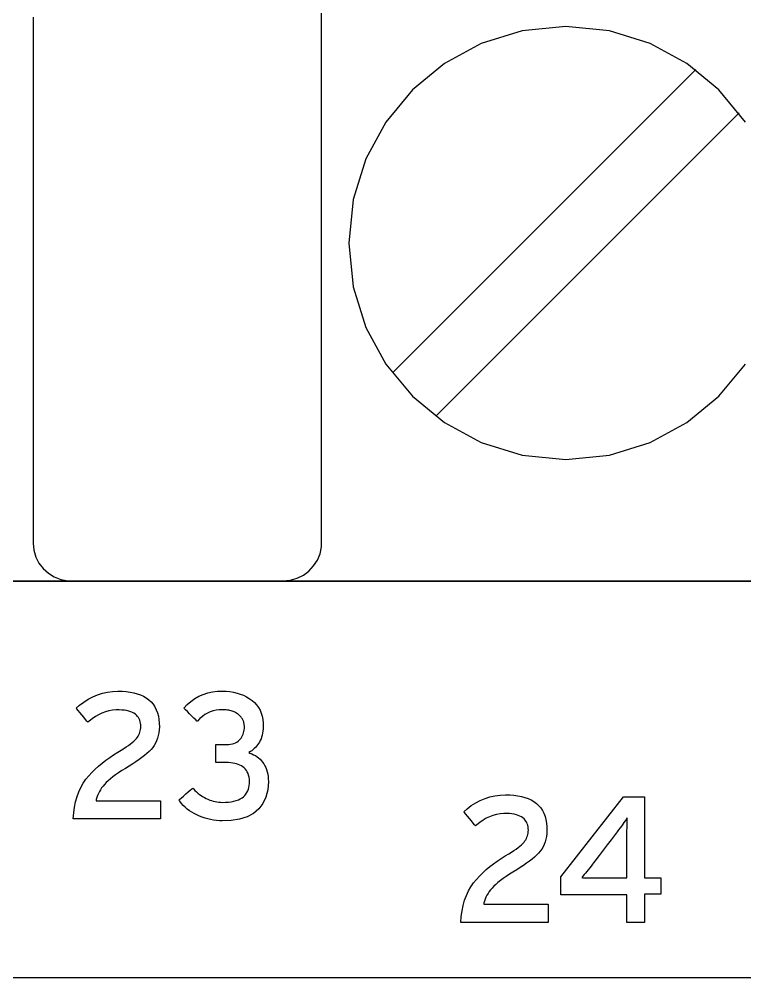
# Model space of a CAD drawing. Extents: x 1 to 47.7, y 0.2 to 35.
# Drawn here: x 34.049 to 34.609, y 8.915 to 9.655 of the extents above; entities that cross this region are included whole.
import ezdxf

# ---------------------------------------------------------------- set-up
doc = ezdxf.new("R2010")
doc.units = 0
doc.header["$MEASUREMENT"] = 0
for name, color, linetype in [('7_1__EMPTY_IO_BOARD_POSITI', 7, 'CONTINUOUS'), ('7_2___8__INDEPENDENT_INPUT', 7, 'CONTINUOUS'), ('7_3___8__OPTOISO_INDEPENDE', 7, 'CONTINUOUS'), ('7_4___24__OPTOISO_INDEPEND', 7, 'CONTINUOUS'), ('7_5___8__INDEPENDENT_INPUT', 7, 'CONTINUOUS'), ('7_6____8__INDEPENDENT_INPU', 7, 'CONTINUOUS'), ('7_7____8__OPTOISO_INDEPEND', 7, 'CONTINUOUS'), ('7_8____8__OPTOISO_INDEPEND', 7, 'CONTINUOUS'), ('8_0_____DWG', 7, 'CONTINUOUS')]:
    doc.layers.add(name, color=color, linetype=linetype)

msp = doc.modelspace()

# ---------------------------------------------------------------- linework, layer by layer
at = {"layer": '7_1__EMPTY_IO_BOARD_POSITI'}
msp.add_lwpolyline([(34.71743, 9.22102), (34.31052, 9.22102), (34.11066, 9.22102), (33.91481, 9.22102), (33.72421, 9.22102), (33.54009, 9.22102), (33.45083, 9.22102), (33.36365, 9.22102)], dxfattribs=at)
at = {"layer": '7_2___8__INDEPENDENT_INPUT'}
for points in [[(34.05968, 9.65668), (34.05968, 9.62695), (34.05968, 9.57518), (34.05968, 9.50938), (34.05968, 9.43756), (34.05968, 9.36775), (34.05968, 9.30796), (34.05968, 9.26621), (34.05968, 9.25051), (34.06022, 9.24495), (34.06177, 9.23974), (34.06425, 9.23499), (34.06753, 9.23078), (34.07153, 9.22722), (34.07614, 9.22441), (34.08126, 9.22243), (34.08679, 9.2214), (34.0913, 9.22127), (34.1031, 9.22127), (34.12366, 9.22127), (34.14978, 9.22127), (34.17828, 9.22127), (34.20599, 9.22127), (34.22973, 9.22127), (34.2463, 9.22127), (34.25253, 9.22127), (34.25823, 9.22179), (34.26357, 9.22331), (34.26845, 9.22571), (34.27276, 9.22891), (34.27641, 9.23281), (34.2793, 9.2373), (34.28133, 9.24229), (34.28239, 9.24769), (34.28252, 9.2546), (34.28252, 9.28433), (34.28252, 9.3361), (34.28252, 9.4019), (34.28252, 9.47372), (34.28252, 9.54353), (34.28252, 9.60332), (34.28252, 9.64507), (34.28252, 9.66077)], [(34.60976, 9.57563), (34.58933, 9.60042), (34.56457, 9.62088), (34.53616, 9.63634), (34.50477, 9.64611), (34.47107, 9.64952), (34.43732, 9.64611), (34.40588, 9.63634), (34.37744, 9.62088), (34.35267, 9.60042), (34.33223, 9.57563), (34.31679, 9.54718), (34.30704, 9.51577), (34.30364, 9.48206), (34.30704, 9.44838), (34.31679, 9.41701), (34.33223, 9.38863), (34.35267, 9.36391), (34.37744, 9.34351), (34.40588, 9.32811), (34.43732, 9.31838), (34.47107, 9.31499), (34.50477, 9.31838), (34.53616, 9.32811), (34.56457, 9.34351), (34.58933, 9.36391), (34.60976, 9.38863)], [(34.33722, 9.38183), (34.57149, 9.6161)], [(34.37065, 9.34841), (34.60491, 9.58268)], [(33.27314, 9.22109), (33.39452, 9.22109), (33.52036, 9.22109), (33.6502, 9.22109), (33.78361, 9.22109), (33.92013, 9.22109), (34.05933, 9.22109), (34.20075, 9.22109), (34.4885, 9.22109), (34.7798, 9.22109)]]:
    msp.add_lwpolyline(points, dxfattribs=at)
at = {"layer": '7_3___8__OPTOISO_INDEPENDE'}
for points in [[(34.05968, 9.65668), (34.05968, 9.62695), (34.05968, 9.57518), (34.05968, 9.50938), (34.05968, 9.43756), (34.05968, 9.36775), (34.05968, 9.30796), (34.05968, 9.26621), (34.05968, 9.25051), (34.06022, 9.24495), (34.06177, 9.23974), (34.06425, 9.23499), (34.06753, 9.23078), (34.07153, 9.22722), (34.07614, 9.22441), (34.08126, 9.22243), (34.08679, 9.2214), (34.0913, 9.22127), (34.1031, 9.22127), (34.12366, 9.22127), (34.14978, 9.22127), (34.17828, 9.22127), (34.20599, 9.22127), (34.22973, 9.22127), (34.2463, 9.22127), (34.25253, 9.22127), (34.25823, 9.22179), (34.26357, 9.22331), (34.26845, 9.22571), (34.27276, 9.22891), (34.27641, 9.23281), (34.2793, 9.2373), (34.28133, 9.24229), (34.28239, 9.24769), (34.28252, 9.2546), (34.28252, 9.28433), (34.28252, 9.3361), (34.28252, 9.4019), (34.28252, 9.47372), (34.28252, 9.54353), (34.28252, 9.60332), (34.28252, 9.64507), (34.28252, 9.66077)], [(34.60976, 9.57563), (34.58933, 9.60042), (34.56457, 9.62088), (34.53616, 9.63634), (34.50477, 9.64611), (34.47107, 9.64952), (34.43732, 9.64611), (34.40588, 9.63634), (34.37744, 9.62088), (34.35267, 9.60042), (34.33223, 9.57563), (34.31679, 9.54718), (34.30704, 9.51577), (34.30364, 9.48206), (34.30704, 9.44838), (34.31679, 9.41701), (34.33223, 9.38863), (34.35267, 9.36391), (34.37744, 9.34351), (34.40588, 9.32811), (34.43732, 9.31838), (34.47107, 9.31499), (34.50477, 9.31838), (34.53616, 9.32811), (34.56457, 9.34351), (34.58933, 9.36391), (34.60976, 9.38863)], [(34.33722, 9.38183), (34.57149, 9.6161)], [(34.37065, 9.34841), (34.60491, 9.58268)], [(33.27314, 9.22109), (33.39452, 9.22109), (33.52036, 9.22109), (33.6502, 9.22109), (33.78361, 9.22109), (33.92013, 9.22109), (34.05933, 9.22109), (34.20075, 9.22109), (34.4885, 9.22109), (34.7798, 9.22109)]]:
    msp.add_lwpolyline(points, dxfattribs=at)
at = {"layer": '7_4___24__OPTOISO_INDEPEND'}
for points in [[(34.05968, 9.65668), (34.05968, 9.62695), (34.05968, 9.57518), (34.05968, 9.50938), (34.05968, 9.43756), (34.05968, 9.36775), (34.05968, 9.30796), (34.05968, 9.26621), (34.05968, 9.25051), (34.06022, 9.24495), (34.06177, 9.23974), (34.06425, 9.23499), (34.06753, 9.23078), (34.07153, 9.22722), (34.07614, 9.22441), (34.08126, 9.22243), (34.08679, 9.2214), (34.0913, 9.22127), (34.1031, 9.22127), (34.12366, 9.22127), (34.14978, 9.22127), (34.17828, 9.22127), (34.20599, 9.22127), (34.22973, 9.22127), (34.2463, 9.22127), (34.25253, 9.22127), (34.25823, 9.22179), (34.26357, 9.22331), (34.26845, 9.22571), (34.27276, 9.22891), (34.27641, 9.23281), (34.2793, 9.2373), (34.28133, 9.24229), (34.28239, 9.24769), (34.28252, 9.2546), (34.28252, 9.28433), (34.28252, 9.3361), (34.28252, 9.4019), (34.28252, 9.47372), (34.28252, 9.54353), (34.28252, 9.60332), (34.28252, 9.64507), (34.28252, 9.66077)], [(34.60976, 9.57563), (34.58933, 9.60042), (34.56457, 9.62088), (34.53616, 9.63634), (34.50477, 9.64611), (34.47107, 9.64952), (34.43732, 9.64611), (34.40588, 9.63634), (34.37744, 9.62088), (34.35267, 9.60042), (34.33223, 9.57563), (34.31679, 9.54718), (34.30704, 9.51577), (34.30364, 9.48206), (34.30704, 9.44838), (34.31679, 9.41701), (34.33223, 9.38863), (34.35267, 9.36391), (34.37744, 9.34351), (34.40588, 9.32811), (34.43732, 9.31838), (34.47107, 9.31499), (34.50477, 9.31838), (34.53616, 9.32811), (34.56457, 9.34351), (34.58933, 9.36391), (34.60976, 9.38863)], [(34.33722, 9.38183), (34.57149, 9.6161)], [(34.37065, 9.34841), (34.60491, 9.58268)], [(33.27314, 9.22109), (33.39452, 9.22109), (33.52036, 9.22109), (33.6502, 9.22109), (33.78361, 9.22109), (33.92013, 9.22109), (34.05933, 9.22109), (34.20075, 9.22109), (34.4885, 9.22109), (34.7798, 9.22109)]]:
    msp.add_lwpolyline(points, dxfattribs=at)
at = {"layer": '7_5___8__INDEPENDENT_INPUT'}
for points in [[(34.05968, 9.65668), (34.05968, 9.62695), (34.05968, 9.57518), (34.05968, 9.50938), (34.05968, 9.43756), (34.05968, 9.36775), (34.05968, 9.30796), (34.05968, 9.26621), (34.05968, 9.25051), (34.06022, 9.24495), (34.06177, 9.23974), (34.06425, 9.23499), (34.06753, 9.23078), (34.07153, 9.22722), (34.07614, 9.22441), (34.08126, 9.22243), (34.08679, 9.2214), (34.0913, 9.22127), (34.1031, 9.22127), (34.12366, 9.22127), (34.14978, 9.22127), (34.17828, 9.22127), (34.20599, 9.22127), (34.22973, 9.22127), (34.2463, 9.22127), (34.25253, 9.22127), (34.25823, 9.22179), (34.26357, 9.22331), (34.26845, 9.22571), (34.27276, 9.22891), (34.27641, 9.23281), (34.2793, 9.2373), (34.28133, 9.24229), (34.28239, 9.24769), (34.28252, 9.2546), (34.28252, 9.28433), (34.28252, 9.3361), (34.28252, 9.4019), (34.28252, 9.47372), (34.28252, 9.54353), (34.28252, 9.60332), (34.28252, 9.64507), (34.28252, 9.66077)], [(34.60976, 9.57563), (34.58933, 9.60042), (34.56457, 9.62088), (34.53616, 9.63634), (34.50477, 9.64611), (34.47107, 9.64952), (34.43732, 9.64611), (34.40588, 9.63634), (34.37744, 9.62088), (34.35267, 9.60042), (34.33223, 9.57563), (34.31679, 9.54718), (34.30704, 9.51577), (34.30364, 9.48206), (34.30704, 9.44838), (34.31679, 9.41701), (34.33223, 9.38863), (34.35267, 9.36391), (34.37744, 9.34351), (34.40588, 9.32811), (34.43732, 9.31838), (34.47107, 9.31499), (34.50477, 9.31838), (34.53616, 9.32811), (34.56457, 9.34351), (34.58933, 9.36391), (34.60976, 9.38863)], [(34.33722, 9.38183), (34.57149, 9.6161)], [(34.37065, 9.34841), (34.60491, 9.58268)], [(33.27314, 9.22109), (33.39452, 9.22109), (33.52036, 9.22109), (33.6502, 9.22109), (33.78361, 9.22109), (33.92013, 9.22109), (34.05933, 9.22109), (34.20075, 9.22109), (34.4885, 9.22109), (34.7798, 9.22109)]]:
    msp.add_lwpolyline(points, dxfattribs=at)
at = {"layer": '7_6____8__INDEPENDENT_INPU'}
for points in [[(34.05968, 9.65668), (34.05968, 9.62695), (34.05968, 9.57518), (34.05968, 9.50938), (34.05968, 9.43756), (34.05968, 9.36775), (34.05968, 9.30796), (34.05968, 9.26621), (34.05968, 9.25051), (34.06022, 9.24495), (34.06177, 9.23974), (34.06425, 9.23499), (34.06753, 9.23078), (34.07153, 9.22722), (34.07614, 9.22441), (34.08126, 9.22243), (34.08679, 9.2214), (34.0913, 9.22127), (34.1031, 9.22127), (34.12366, 9.22127), (34.14978, 9.22127), (34.17828, 9.22127), (34.20599, 9.22127), (34.22973, 9.22127), (34.2463, 9.22127), (34.25253, 9.22127), (34.25823, 9.22179), (34.26357, 9.22331), (34.26845, 9.22571), (34.27276, 9.22891), (34.27641, 9.23281), (34.2793, 9.2373), (34.28133, 9.24229), (34.28239, 9.24769), (34.28252, 9.2546), (34.28252, 9.28433), (34.28252, 9.3361), (34.28252, 9.4019), (34.28252, 9.47372), (34.28252, 9.54353), (34.28252, 9.60332), (34.28252, 9.64507), (34.28252, 9.66077)], [(34.60976, 9.57563), (34.58933, 9.60042), (34.56457, 9.62088), (34.53616, 9.63634), (34.50477, 9.64611), (34.47107, 9.64952), (34.43732, 9.64611), (34.40588, 9.63634), (34.37744, 9.62088), (34.35267, 9.60042), (34.33223, 9.57563), (34.31679, 9.54718), (34.30704, 9.51577), (34.30364, 9.48206), (34.30704, 9.44838), (34.31679, 9.41701), (34.33223, 9.38863), (34.35267, 9.36391), (34.37744, 9.34351), (34.40588, 9.32811), (34.43732, 9.31838), (34.47107, 9.31499), (34.50477, 9.31838), (34.53616, 9.32811), (34.56457, 9.34351), (34.58933, 9.36391), (34.60976, 9.38863)], [(34.33722, 9.38183), (34.57149, 9.6161)], [(34.37065, 9.34841), (34.60491, 9.58268)], [(33.27314, 9.22109), (33.39452, 9.22109), (33.52036, 9.22109), (33.6502, 9.22109), (33.78361, 9.22109), (33.92013, 9.22109), (34.05933, 9.22109), (34.20075, 9.22109), (34.4885, 9.22109), (34.7798, 9.22109)]]:
    msp.add_lwpolyline(points, dxfattribs=at)
at = {"layer": '7_7____8__OPTOISO_INDEPEND'}
for points in [[(34.05968, 9.65668), (34.05968, 9.62695), (34.05968, 9.57518), (34.05968, 9.50938), (34.05968, 9.43756), (34.05968, 9.36775), (34.05968, 9.30796), (34.05968, 9.26621), (34.05968, 9.25051), (34.06022, 9.24495), (34.06177, 9.23974), (34.06425, 9.23499), (34.06753, 9.23078), (34.07153, 9.22722), (34.07614, 9.22441), (34.08126, 9.22243), (34.08679, 9.2214), (34.0913, 9.22127), (34.1031, 9.22127), (34.12366, 9.22127), (34.14978, 9.22127), (34.17828, 9.22127), (34.20599, 9.22127), (34.22973, 9.22127), (34.2463, 9.22127), (34.25253, 9.22127), (34.25823, 9.22179), (34.26357, 9.22331), (34.26845, 9.22571), (34.27276, 9.22891), (34.27641, 9.23281), (34.2793, 9.2373), (34.28133, 9.24229), (34.28239, 9.24769), (34.28252, 9.2546), (34.28252, 9.28433), (34.28252, 9.3361), (34.28252, 9.4019), (34.28252, 9.47372), (34.28252, 9.54353), (34.28252, 9.60332), (34.28252, 9.64507), (34.28252, 9.66077)], [(34.60976, 9.57563), (34.58933, 9.60042), (34.56457, 9.62088), (34.53616, 9.63634), (34.50477, 9.64611), (34.47107, 9.64952), (34.43732, 9.64611), (34.40588, 9.63634), (34.37744, 9.62088), (34.35267, 9.60042), (34.33223, 9.57563), (34.31679, 9.54718), (34.30704, 9.51577), (34.30364, 9.48206), (34.30704, 9.44838), (34.31679, 9.41701), (34.33223, 9.38863), (34.35267, 9.36391), (34.37744, 9.34351), (34.40588, 9.32811), (34.43732, 9.31838), (34.47107, 9.31499), (34.50477, 9.31838), (34.53616, 9.32811), (34.56457, 9.34351), (34.58933, 9.36391), (34.60976, 9.38863)], [(34.33722, 9.38183), (34.57149, 9.6161)], [(34.37065, 9.34841), (34.60491, 9.58268)], [(33.27314, 9.22109), (33.39452, 9.22109), (33.52036, 9.22109), (33.6502, 9.22109), (33.78361, 9.22109), (33.92013, 9.22109), (34.05933, 9.22109), (34.20075, 9.22109), (34.4885, 9.22109), (34.7798, 9.22109)]]:
    msp.add_lwpolyline(points, dxfattribs=at)
at = {"layer": '7_8____8__OPTOISO_INDEPEND'}
for points in [[(34.05968, 9.65668), (34.05968, 9.62695), (34.05968, 9.57518), (34.05968, 9.50938), (34.05968, 9.43756), (34.05968, 9.36775), (34.05968, 9.30796), (34.05968, 9.26621), (34.05968, 9.25051), (34.06022, 9.24495), (34.06177, 9.23974), (34.06425, 9.23499), (34.06753, 9.23078), (34.07153, 9.22722), (34.07614, 9.22441), (34.08126, 9.22243), (34.08679, 9.2214), (34.0913, 9.22127), (34.1031, 9.22127), (34.12366, 9.22127), (34.14978, 9.22127), (34.17828, 9.22127), (34.20599, 9.22127), (34.22973, 9.22127), (34.2463, 9.22127), (34.25253, 9.22127), (34.25823, 9.22179), (34.26357, 9.22331), (34.26845, 9.22571), (34.27276, 9.22891), (34.27641, 9.23281), (34.2793, 9.2373), (34.28133, 9.24229), (34.28239, 9.24769), (34.28252, 9.2546), (34.28252, 9.28433), (34.28252, 9.3361), (34.28252, 9.4019), (34.28252, 9.47372), (34.28252, 9.54353), (34.28252, 9.60332), (34.28252, 9.64507), (34.28252, 9.66077)], [(34.60976, 9.57563), (34.58933, 9.60042), (34.56457, 9.62088), (34.53616, 9.63634), (34.50477, 9.64611), (34.47107, 9.64952), (34.43732, 9.64611), (34.40588, 9.63634), (34.37744, 9.62088), (34.35267, 9.60042), (34.33223, 9.57563), (34.31679, 9.54718), (34.30704, 9.51577), (34.30364, 9.48206), (34.30704, 9.44838), (34.31679, 9.41701), (34.33223, 9.38863), (34.35267, 9.36391), (34.37744, 9.34351), (34.40588, 9.32811), (34.43732, 9.31838), (34.47107, 9.31499), (34.50477, 9.31838), (34.53616, 9.32811), (34.56457, 9.34351), (34.58933, 9.36391), (34.60976, 9.38863)], [(34.33722, 9.38183), (34.57149, 9.6161)], [(34.37065, 9.34841), (34.60491, 9.58268)], [(33.27314, 9.22109), (33.39452, 9.22109), (33.52036, 9.22109), (33.6502, 9.22109), (33.78361, 9.22109), (33.92013, 9.22109), (34.05933, 9.22109), (34.20075, 9.22109), (34.4885, 9.22109), (34.7798, 9.22109)]]:
    msp.add_lwpolyline(points, dxfattribs=at)
at = {"layer": '8_0_____DWG'}
for points in [[(34.09067, 9.03747), (34.09108, 9.04213), (34.09172, 9.04655), (34.09259, 9.05074), (34.0937, 9.05468), (34.09504, 9.05839), (34.09662, 9.06186), (34.09843, 9.06509), (34.10048, 9.06809), (34.10277, 9.07084), (34.10521, 9.07343), (34.10774, 9.07593), (34.11038, 9.07834), (34.11312, 9.08065), (34.11597, 9.08287), (34.11891, 9.085), (34.12195, 9.08703), (34.1251, 9.08897), (34.12784, 9.09058), (34.12987, 9.09184), (34.13174, 9.09306), (34.13345, 9.09424), (34.13499, 9.09538), (34.13637, 9.09648), (34.13759, 9.09754), (34.13865, 9.09855), (34.13955, 9.09953), (34.14026, 9.10049), (34.14087, 9.10147), (34.1414, 9.10247), (34.14185, 9.10348), (34.14222, 9.10451), (34.14251, 9.10556), (34.14271, 9.10663), (34.14284, 9.10772), (34.14289, 9.10882), (34.14285, 9.11012), (34.1427, 9.11139), (34.14245, 9.11258), (34.14209, 9.11371), (34.14163, 9.11477), (34.14106, 9.11576), (34.14038, 9.11668), (34.1396, 9.11754), (34.13871, 9.11833), (34.13765, 9.11906), (34.13645, 9.11971), (34.13511, 9.12026), (34.13362, 9.12073), (34.132, 9.1211), (34.13023, 9.12138), (34.12833, 9.12158), (34.12628, 9.12168), (34.12387, 9.12167), (34.12103, 9.12141), (34.11825, 9.12091), (34.11555, 9.12017), (34.11292, 9.1192), (34.11037, 9.11798), (34.10788, 9.11653), (34.10547, 9.11484), (34.10312, 9.11292), (34.102, 9.11211), (34.10136, 9.11291), (34.10026, 9.11425), (34.09887, 9.11596), (34.09735, 9.11783), (34.09586, 9.11967), (34.09455, 9.12128), (34.09359, 9.12247), (34.09313, 9.12303), (34.09558, 9.12524), (34.09886, 9.12776), (34.10227, 9.12995), (34.1058, 9.13181), (34.10945, 9.13334), (34.11322, 9.13455), (34.11712, 9.13543), (34.12114, 9.13598), (34.12528, 9.13621), (34.1286, 9.13613), (34.13174, 9.13588), (34.13472, 9.13546), (34.13753, 9.13488), (34.14017, 9.13414), (34.14265, 9.13323), (34.14496, 9.13215), (34.1471, 9.13091), (34.14908, 9.12949), (34.15085, 9.12784), (34.15241, 9.12602), (34.15376, 9.12402), (34.15488, 9.12184), (34.15579, 9.11949), (34.15648, 9.11695), (34.15696, 9.11424), (34.15722, 9.11135), (34.15725, 9.10858), (34.15712, 9.10621), (34.15684, 9.10395), (34.15642, 9.1018), (34.15585, 9.09975), (34.15514, 9.09782), (34.15429, 9.09599), (34.1533, 9.09427), (34.15216, 9.09267), (34.15083, 9.09114), (34.14932, 9.0896), (34.14763, 9.08805), (34.14578, 9.08647), (34.14375, 9.08487), (34.14155, 9.08326), (34.13919, 9.08163), (34.13665, 9.07997), (34.13394, 9.0783), (34.13103, 9.07652), (34.12831, 9.07479), (34.12578, 9.07311), (34.12347, 9.07149), (34.12135, 9.06992), (34.11944, 9.0684), (34.11773, 9.06694), (34.11622, 9.06554), (34.11491, 9.06418), (34.11375, 9.06281), (34.11269, 9.06141), (34.11174, 9.05999), (34.1109, 9.05856), (34.11016, 9.0571), (34.10953, 9.05562), (34.109, 9.05412), (34.10858, 9.05259), (34.10857, 9.05157), (34.11146, 9.05157), (34.11705, 9.05157), (34.12447, 9.05157), (34.13281, 9.05157), (34.14121, 9.05157), (34.14877, 9.05157), (34.15461, 9.05157), (34.15785, 9.05157), (34.15822, 9.05141), (34.15822, 9.0504), (34.15822, 9.04868), (34.15822, 9.0465), (34.15822, 9.04412), (34.15822, 9.04177), (34.15822, 9.03972), (34.15822, 9.03821), (34.15822, 9.0375), (34.15672, 9.03747), (34.15103, 9.03747), (34.1422, 9.03747), (34.13145, 9.03747), (34.11997, 9.03747), (34.10895, 9.03747), (34.09959, 9.03747), (34.0931, 9.03747)], [(34.24147, 9.06632), (34.24091, 9.05989), (34.23948, 9.05421), (34.23718, 9.0493), (34.23401, 9.04516), (34.22996, 9.04178), (34.22504, 9.03916), (34.21925, 9.03731), (34.21259, 9.03623), (34.20585, 9.03592), (34.20357, 9.03603), (34.20131, 9.03624), (34.19908, 9.03655), (34.19687, 9.03696), (34.19469, 9.03747), (34.19253, 9.03808), (34.1904, 9.03879), (34.18829, 9.0396), (34.1862, 9.04052), (34.18419, 9.04155), (34.18228, 9.04266), (34.18048, 9.04385), (34.17877, 9.04513), (34.17717, 9.04649), (34.17567, 9.04793), (34.17427, 9.04946), (34.17298, 9.05107), (34.17236, 9.05209), (34.17303, 9.05268), (34.17427, 9.05376), (34.17588, 9.05516), (34.17767, 9.05673), (34.17947, 9.05829), (34.18108, 9.05969), (34.18231, 9.06077), (34.18299, 9.06136), (34.18366, 9.06072), (34.18474, 9.05954), (34.18586, 9.05843), (34.18701, 9.05739), (34.1882, 9.05642), (34.18943, 9.05552), (34.19069, 9.05469), (34.19199, 9.05393), (34.19332, 9.05325), (34.19471, 9.05264), (34.19611, 9.05209), (34.19751, 9.05162), (34.19892, 9.05122), (34.20033, 9.05089), (34.20174, 9.05063), (34.20316, 9.05044), (34.20458, 9.05033), (34.206, 9.05028), (34.20833, 9.05032), (34.21065, 9.05047), (34.21281, 9.05073), (34.2148, 9.05111), (34.21662, 9.05159), (34.21828, 9.05218), (34.21977, 9.05289), (34.22109, 9.05371), (34.22224, 9.05463), (34.22322, 9.05561), (34.22408, 9.05668), (34.22483, 9.05783), (34.22546, 9.05907), (34.22597, 9.0604), (34.22637, 9.06181), (34.22664, 9.06331), (34.2268, 9.0649), (34.22684, 9.06657), (34.22674, 9.06821), (34.22652, 9.06975), (34.22619, 9.07118), (34.22574, 9.07252), (34.22518, 9.07376), (34.22451, 9.0749), (34.22372, 9.07594), (34.22282, 9.07687), (34.22179, 9.0777), (34.22067, 9.07841), (34.21947, 9.07904), (34.2182, 9.07957), (34.21685, 9.08002), (34.21543, 9.08038), (34.21393, 9.08065), (34.21236, 9.08084), (34.21072, 9.08093), (34.20968, 9.08095), (34.20913, 9.08095), (34.20812, 9.08095), (34.2068, 9.08095), (34.20534, 9.08095), (34.20387, 9.08095), (34.20255, 9.08095), (34.20154, 9.08095), (34.20099, 9.08095), (34.20093, 9.08111), (34.20093, 9.08212), (34.20093, 9.08382), (34.20093, 9.08597), (34.20093, 9.08833), (34.20093, 9.09066), (34.20093, 9.09271), (34.20093, 9.09423), (34.20093, 9.095), (34.20109, 9.09504), (34.20178, 9.09504), (34.20288, 9.09504), (34.20423, 9.09504), (34.20569, 9.09504), (34.20711, 9.09504), (34.20834, 9.09504), (34.20922, 9.09504), (34.20962, 9.09504), (34.21089, 9.09508), (34.21229, 9.09522), (34.21361, 9.09546), (34.21484, 9.0958), (34.21598, 9.09625), (34.21704, 9.0968), (34.21801, 9.09745), (34.2189, 9.0982), (34.2197, 9.09906), (34.22038, 9.09995), (34.22099, 9.10087), (34.22151, 9.10185), (34.22195, 9.10286), (34.2223, 9.10392), (34.22258, 9.10502), (34.22277, 9.10616), (34.22288, 9.10735), (34.22291, 9.10847), (34.2229, 9.10896), (34.22288, 9.10944), (34.22283, 9.10994), (34.22277, 9.11044), (34.22269, 9.11095), (34.2226, 9.11147), (34.22249, 9.11199), (34.22236, 9.11252), (34.2222, 9.11306), (34.22197, 9.11359), (34.22171, 9.11411), (34.22143, 9.11461), (34.22111, 9.1151), (34.22077, 9.11558), (34.22039, 9.11605), (34.21999, 9.11651), (34.21956, 9.11695), (34.21911, 9.1174), (34.21861, 9.11786), (34.21809, 9.1183), (34.21753, 9.11872), (34.21694, 9.11911), (34.21631, 9.11949), (34.21565, 9.11984), (34.21496, 9.12017), (34.21423, 9.12049), (34.21345, 9.12077), (34.21262, 9.12101), (34.21174, 9.12122), (34.21081, 9.1214), (34.20984, 9.12155), (34.20882, 9.12167), (34.20776, 9.12176), (34.20665, 9.12181), (34.2055, 9.12184), (34.20342, 9.12176), (34.20106, 9.12146), (34.19877, 9.12093), (34.19657, 9.12018), (34.19445, 9.1192), (34.19242, 9.118), (34.19046, 9.11658), (34.18859, 9.11493), (34.1868, 9.11306), (34.18628, 9.11304), (34.18536, 9.11394), (34.18399, 9.11529), (34.18233, 9.11692), (34.18057, 9.11866), (34.17888, 9.12031), (34.17745, 9.12172), (34.17646, 9.12269), (34.17609, 9.12305), (34.17881, 9.12583), (34.18168, 9.12828), (34.18469, 9.1304), (34.18786, 9.13219), (34.19117, 9.13365), (34.19464, 9.13478), (34.19826, 9.13559), (34.20203, 9.13606), (34.20582, 9.13621), (34.20884, 9.1361), (34.21175, 9.13581), (34.21454, 9.13536), (34.21721, 9.13472), (34.21977, 9.13392), (34.2222, 9.13295), (34.22452, 9.1318), (34.22673, 9.13048), (34.22881, 9.12898), (34.23069, 9.12731), (34.23235, 9.1255), (34.23378, 9.12353), (34.23498, 9.12141), (34.23595, 9.11914), (34.23669, 9.11673), (34.23721, 9.11416), (34.2375, 9.11144), (34.23754, 9.10899), (34.23742, 9.10713), (34.23724, 9.10537), (34.23698, 9.1037), (34.23665, 9.10213), (34.23624, 9.10065), (34.23576, 9.09927), (34.23521, 9.09799), (34.23458, 9.09679), (34.23387, 9.09568), (34.2331, 9.09462), (34.23228, 9.09362), (34.23142, 9.09267), (34.23051, 9.09178), (34.22956, 9.09094), (34.22857, 9.09016), (34.22752, 9.08943), (34.22643, 9.08876), (34.22721, 9.08826), (34.22868, 9.08773), (34.23008, 9.0871), (34.23141, 9.08637), (34.23267, 9.08554), (34.23386, 9.08461), (34.23498, 9.08358), (34.23603, 9.08246), (34.23701, 9.08123), (34.23792, 9.07994), (34.23872, 9.07856), (34.23942, 9.07708), (34.24002, 9.07552), (34.24052, 9.07387), (34.24091, 9.07212), (34.2412, 9.07028), (34.24139, 9.06835)], [(34.38997, 8.95744), (34.39037, 8.9621), (34.39101, 8.96652), (34.39188, 8.97071), (34.39299, 8.97465), (34.39433, 8.97836), (34.39591, 8.98183), (34.39773, 8.98506), (34.39978, 8.98806), (34.40207, 8.99081), (34.40451, 8.9934), (34.40705, 8.9959), (34.40968, 8.99831), (34.41242, 9.00062), (34.41526, 9.00284), (34.4182, 9.00497), (34.42124, 9.007), (34.42438, 9.00894), (34.42713, 9.01055), (34.42916, 9.01181), (34.43103, 9.01303), (34.43274, 9.01421), (34.43428, 9.01535), (34.43567, 9.01645), (34.43689, 9.0175), (34.43795, 9.01852), (34.43885, 9.0195), (34.43956, 9.02046), (34.44017, 9.02144), (34.4407, 9.02244), (34.44115, 9.02345), (34.44152, 9.02448), (34.44181, 9.02553), (34.44201, 9.0266), (34.44214, 9.02768), (34.44219, 9.02879), (34.44215, 9.03009), (34.442, 9.03136), (34.44175, 9.03255), (34.44139, 9.03368), (34.44093, 9.03474), (34.44036, 9.03573), (34.43969, 9.03665), (34.43891, 9.03751), (34.43801, 9.0383), (34.43695, 9.03903), (34.43575, 9.03968), (34.43441, 9.04023), (34.43293, 9.04069), (34.4313, 9.04107), (34.42953, 9.04135), (34.42762, 9.04155), (34.42557, 9.04165), (34.42316, 9.04164), (34.42032, 9.04138), (34.41755, 9.04088), (34.41485, 9.04014), (34.41222, 9.03917), (34.40966, 9.03795), (34.40718, 9.0365), (34.40476, 9.03481), (34.40242, 9.03289), (34.4013, 9.03208), (34.40066, 9.03287), (34.39956, 9.03422), (34.39817, 9.03593), (34.39665, 9.0378), (34.39515, 9.03964), (34.39384, 9.04125), (34.39288, 9.04244), (34.39242, 9.043), (34.39487, 9.04521), (34.39816, 9.04773), (34.40156, 9.04992), (34.40509, 9.05178), (34.40874, 9.05331), (34.41252, 9.05452), (34.41641, 9.0554), (34.42043, 9.05595), (34.42457, 9.05618), (34.42789, 9.0561), (34.43103, 9.05585), (34.43401, 9.05543), (34.43682, 9.05485), (34.43947, 9.05411), (34.44195, 9.0532), (34.44426, 9.05212), (34.4464, 9.05088), (34.44838, 9.04946), (34.45015, 9.04781), (34.45171, 9.04599), (34.45305, 9.04399), (34.45418, 9.04181), (34.45508, 9.03946), (34.45578, 9.03692), (34.45625, 9.03421), (34.45651, 9.03132), (34.45654, 9.02855), (34.45641, 9.02618), (34.45613, 9.02392), (34.45571, 9.02176), (34.45514, 9.01972), (34.45443, 9.01779), (34.45358, 9.01596), (34.45258, 9.01424), (34.45145, 9.01264), (34.45012, 9.01111), (34.44861, 9.00957), (34.44692, 9.00802), (34.44507, 9.00644), (34.44304, 9.00484), (34.44085, 9.00323), (34.43848, 9.00159), (34.43595, 8.99994), (34.43324, 8.99826), (34.43034, 8.99649), (34.42761, 8.99476), (34.42508, 8.99308), (34.42276, 8.99145), (34.42065, 8.98988), (34.41873, 8.98837), (34.41702, 8.98691), (34.41552, 8.9855), (34.41421, 8.98414), (34.41305, 8.98277), (34.41199, 8.98138), (34.41104, 8.97996), (34.4102, 8.97853), (34.40946, 8.97707), (34.40882, 8.97559), (34.40829, 8.97409), (34.40787, 8.97257), (34.40786, 8.97154), (34.41075, 8.97154), (34.41635, 8.97154), (34.42376, 8.97154), (34.43211, 8.97154), (34.44051, 8.97154), (34.44807, 8.97154), (34.45391, 8.97154), (34.45715, 8.97154), (34.45752, 8.97138), (34.45752, 8.97037), (34.45752, 8.96865), (34.45752, 8.96648), (34.45752, 8.96409), (34.45752, 8.96175), (34.45752, 8.95969), (34.45752, 8.95818), (34.45752, 8.95746), (34.45602, 8.95744), (34.45033, 8.95744), (34.44151, 8.95744), (34.43075, 8.95744), (34.41927, 8.95744), (34.40825, 8.95744), (34.3989, 8.95744), (34.3924, 8.95744)], [(34.51861, 9.03826), (34.51782, 9.03713), (34.51697, 9.03594), (34.51606, 9.03468), (34.5151, 9.03336), (34.51408, 9.03197), (34.513, 9.03052), (34.51186, 9.029), (34.51066, 9.02742), (34.50989, 9.02641), (34.50848, 9.02454), (34.5061, 9.0214), (34.50313, 9.01748), (34.49992, 9.01325), (34.49685, 9.00919), (34.49426, 9.00578), (34.49254, 9.00351), (34.49184, 9.00259), (34.49068, 9.00107), (34.48955, 8.99962), (34.48845, 8.99823), (34.48738, 8.9969), (34.48634, 8.99564), (34.48533, 8.99444), (34.48435, 8.99331), (34.48341, 8.99224), (34.48425, 8.99195), (34.48586, 8.99196), (34.48753, 8.99196), (34.48927, 8.99198), (34.49107, 8.99199), (34.49293, 8.99201), (34.49486, 8.99204), (34.49686, 8.99206), (34.49839, 8.99209), (34.49957, 8.99209), (34.50191, 8.99209), (34.50503, 8.99209), (34.50852, 8.99209), (34.51198, 8.99209), (34.51501, 8.99209), (34.51722, 8.99209), (34.5182, 8.99209), (34.51822, 8.99291), (34.51822, 8.99561), (34.51822, 8.99966), (34.51822, 9.00448), (34.51822, 9.0095), (34.51822, 9.01416), (34.51822, 9.01788), (34.51822, 9.0201), (34.51823, 9.02152), (34.51826, 9.02391), (34.5183, 9.02621), (34.51834, 9.02843), (34.51839, 9.03057), (34.51844, 9.03262), (34.51849, 9.03458), (34.51855, 9.03647)]]:
    msp.add_lwpolyline(points, close=True, dxfattribs=at)
for points in [[(34.5319, 8.97928), (34.5319, 8.95744), (34.51822, 8.95744), (34.51822, 8.9788), (34.46724, 8.9788), (34.46724, 8.99271), (34.51575, 9.05462), (34.5319, 9.05462), (34.5319, 8.99209), (34.54438, 8.99209), (34.54438, 8.97928), (34.5319, 8.97928)], [(34.61883, 8.91478), (34.22848, 8.91478), (33.8389, 8.91478), (33.45084, 8.91478), (33.25762, 8.91478), (33.06506, 8.91478), (32.87327, 8.91478), (32.68234, 8.91478), (32.49236, 8.91478), (32.30343, 8.91478), (32.11565, 8.91478), (31.9291, 8.91478), (31.74389, 8.91478), (31.56011, 8.91478)]]:
    msp.add_lwpolyline(points, dxfattribs=at)

doc.saveas('drawing.dxf')
